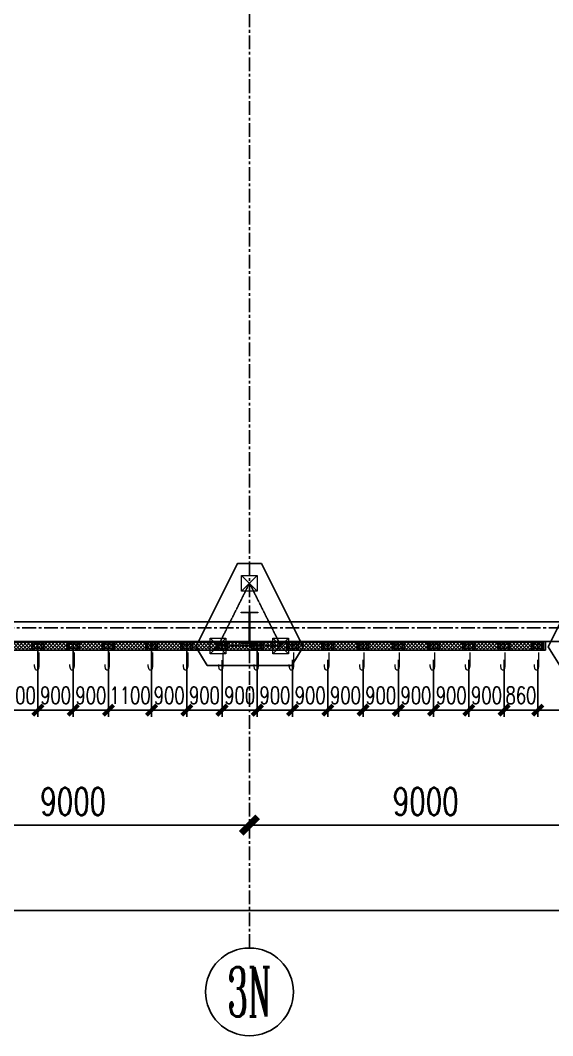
# Model space of a CAD drawing. Extents: x 782294 to 1727252, y -631030 to 17645.
# Drawn here: x 1069129 to 1082719, y -597738 to -571801 of the extents above; entities that cross this region are included whole.
import ezdxf
from ezdxf.enums import TextEntityAlignment as Align

# ---------------------------------------------------------------- set-up
doc = ezdxf.new("R2010")
doc.units = 0
doc.linetypes.add('CENTER', pattern=[2, 1.25, -0.25, 0.25, -0.25])
doc.layers.get('Defpoints').update_dxf_attribs({"color": 210})
for name, color, linetype in [('!ZN3-铝板幕墙-3', 3, 'Continuous'), ('2钢材断面', 2, 'Continuous'), ('30预埋件', 30, 'Continuous'), ('3符号', 3, 'Continuous'), ('40钢材投影', 40, 'Continuous'), ('A-AXIS-DP', 126, 'Continuous'), ('ALT_CEN-0-30', 1, 'CENTER'), ('DIM', 173, 'Continuous'), ('DOTE', 1, 'CENTER'), ('S-BKL', 4, 'Continuous'), ('S-DOTE1', 140, 'CENTER'), ('S-HATCH1-W', 252, 'Continuous'), ('结构轮廓线', 1, 'Continuous')]:
    doc.layers.add(name, color=color, linetype=linetype)
doc.layers.add('S-col', color=2, linetype='Continuous', lineweight=0)
doc.layers.add('S-zhuang', color=1, linetype='Continuous', lineweight=0)
doc.styles.add('_TCH_AXIS', font='COMPLEX', dxfattribs={"bigfont": 'GBCBIG'})
doc.styles.add('DHTEXT-1', font='romans.shx', dxfattribs={"width": 0.7, "bigfont": 'chinese.shx'})
doc.dimstyles.new('ZN175', dxfattribs={"dimscale": 175, "dimtxt": 2.5, "dimasz": 1.5, "dimexe": 1, "dimexo": 2, "dimgap": 0.9, "dimtad": 1, "dimdec": 0, "dimdsep": 46, "dimtxsty": 'DHTEXT-1', "dimblk": 'ARCHTICK', "dimcen": 2.5, "dimclrd": 173, "dimclre": 173, "dimclrt": 7, "dimazin": 2, "dimtfac": 1, "dimtdec": 0, "dimtix": 1, "dimtmove": 2, "dimatfit": 3, "dimfxl": 0, "dimtolj": 1, "dimtzin": 0, "dimarcsym": 0})
doc.dimstyles.new('ZN280', dxfattribs={"dimscale": 280, "dimtxt": 2.5, "dimasz": 1.5, "dimexe": 1, "dimexo": 2, "dimgap": 0.9, "dimtad": 1, "dimdec": 0, "dimdsep": 46, "dimtxsty": 'DHTEXT-1', "dimblk": 'ARCHTICK', "dimcen": 2.5, "dimclrd": 173, "dimclre": 173, "dimclrt": 7, "dimazin": 2, "dimtfac": 1, "dimtdec": 0, "dimtix": 1, "dimtmove": 2, "dimatfit": 3, "dimfxl": 0, "dimarcsym": 0})

# ---------------------------------------------------------------- blocks, each defined once
blk = doc.blocks.new('卓越-轴号')
blk.add_circle((0, 0), 4)
at = {"color": 0, "style": '_TCH_AXIS', "width": 1.041667, "flags": 8}
blk.add_attdef('A', text='', height=4.48, dxfattribs=at).set_placement((-2, -2.24), (2, -2.24), align=Align.FIT)
blk = doc.blocks.new('_ArchTick')
at = {"color": 0, "linetype": 'ByBlock', "const_width": 0.4}
blk.add_lwpolyline([(-0.5, -0.5), (0.5, 0.5)], dxfattribs=at)
blk = doc.blocks.new('*D1499')
at = {"layer": 'Defpoints', "color": 0, "ltscale": 2800, "transparency": 16777216}
for p in [(67000, -5042), (76000, -5042), (76000, -5042)]:
    blk.add_point(p, dxfattribs=at)
at = {"layer": 'DIM', "color": 173, "linetype": 'ByBlock', "lineweight": -2, "ltscale": 2800, "transparency": 16777216}
for p, q in [((67000, -4482), (67000, -4762)), ((76000, -4482), (76000, -4762)), ((67000, -5042), (76000, -5042))]:
    blk.add_line(p, q, dxfattribs=at)
at = {"layer": 'DIM', "color": 173, "lineweight": -2, "ltscale": 2800, "transparency": 16777216, "xscale": 420, "yscale": 420, "zscale": 420, "rotation": 180}
blk.add_blockref('_ArchTick', (67000, -5042), dxfattribs=at)
at = {"layer": 'DIM', "color": 173, "lineweight": -2, "ltscale": 2800, "transparency": 16777216, "xscale": 420, "yscale": 420, "zscale": 420}
blk.add_blockref('_ArchTick', (76000, -5042), dxfattribs=at)
at = {"layer": 'DIM', "color": 7, "ltscale": 2800, "transparency": 16777216, "insert": (71500, -4440), "char_height": 700, "attachment_point": 5, "style": 'DHTEXT-1'}
blk.add_mtext('9000', dxfattribs=at)
blk = doc.blocks.new('*D1500')
at = {"layer": 'Defpoints', "color": 0, "ltscale": 2800, "transparency": 16777216}
for p in [(76000, -5042), (85000, -5042), (85000, -5042)]:
    blk.add_point(p, dxfattribs=at)
at = {"layer": 'DIM', "color": 173, "linetype": 'ByBlock', "lineweight": -2, "ltscale": 2800, "transparency": 16777216}
for p, q in [((76000, -4482), (76000, -4762)), ((85000, -4482), (85000, -4762)), ((76000, -5042), (85000, -5042))]:
    blk.add_line(p, q, dxfattribs=at)
at = {"layer": 'DIM', "color": 173, "lineweight": -2, "ltscale": 2800, "transparency": 16777216, "xscale": 420, "yscale": 420, "zscale": 420, "rotation": 180}
blk.add_blockref('_ArchTick', (76000, -5042), dxfattribs=at)
at = {"layer": 'DIM', "color": 173, "lineweight": -2, "ltscale": 2800, "transparency": 16777216, "xscale": 420, "yscale": 420, "zscale": 420}
blk.add_blockref('_ArchTick', (85000, -5042), dxfattribs=at)
at = {"layer": 'DIM', "color": 7, "ltscale": 2800, "transparency": 16777216, "insert": (80500, -4440), "char_height": 700, "attachment_point": 5, "style": 'DHTEXT-1'}
blk.add_mtext('9000', dxfattribs=at)
blk = doc.blocks.new('*D1542')
at = {"layer": 'Defpoints', "color": 0, "ltscale": 2800, "transparency": 16777216}
for p in [(0, -6374), (184000, -6374), (0, -7223)]:
    blk.add_point(p, dxfattribs=at)
at = {"layer": 'DIM', "color": 173, "linetype": 'ByBlock', "lineweight": -2, "ltscale": 2800, "transparency": 16777216}
for p, q in [((0, -6934), (0, -7503)), ((184000, -6934), (184000, -7503)), ((184000, -7223), (0, -7223))]:
    blk.add_line(p, q, dxfattribs=at)
at = {"layer": 'DIM', "color": 173, "lineweight": -2, "ltscale": 2800, "transparency": 16777216, "xscale": 420, "yscale": 420, "zscale": 420, "rotation": 180}
blk.add_blockref('_ArchTick', (0, -7223), dxfattribs=at)
at = {"layer": 'DIM', "color": 173, "lineweight": -2, "ltscale": 2800, "transparency": 16777216, "xscale": 420, "yscale": 420, "zscale": 420}
blk.add_blockref('_ArchTick', (184000, -7223), dxfattribs=at)
at = {"layer": 'DIM', "color": 7, "ltscale": 2800, "transparency": 16777216, "insert": (92000, -6621), "char_height": 700, "attachment_point": 5, "style": 'DHTEXT-1'}
blk.add_mtext('184000', dxfattribs=at)
blk = doc.blocks.new('20250913105912')
at = {"layer": '结构轮廓线', "color": 1, "ltscale": 500}
for p, q in [((83560, -570), (83560, -350)), ((62340, -570), (83560, -570))]:
    blk.add_line(p, q, dxfattribs=at)
blk = doc.blocks.new('20250902145151')
at = {"layer": '2钢材断面'}
for p, q in [((150, 100), (-150, 100)), ((-150, 100), (-150, -100)), ((150, -100), (150, 100)), ((-150, -100), (150, -100))]:
    blk.add_line(p, q, dxfattribs=at)
at = {"layer": '40钢材投影'}
for centre, radius in [((-100, 50), 10), ((-100, 50), 5), ((0, 50), 10), ((0, 50), 5), ((100, 50), 10), ((100, 50), 5), ((-100, -50), 10), ((-100, -50), 5), ((0, -50), 10), ((0, -50), 5), ((100, -50), 10), ((100, -50), 5)]:
    blk.add_circle(centre, radius, dxfattribs=at)
at = {"layer": 'ALT_CEN-0-30', "ltscale": 20}
for p, q in [((-150, 50), (150, 50)), ((-100, 100), (-100, -100)), ((0, 100), (0, -100)), ((100, 100), (100, -100)), ((-150, -50), (150, -50))]:
    blk.add_line(p, q, dxfattribs=at)
blk = doc.blocks.new('20250912153858')
at = {"ltscale": 50}
blk.add_blockref('20250902145151', (0, 100), dxfattribs=at)
at = {"layer": '30预埋件', "style": 'DHTEXT-1', "text_generation_flag": 6, "width": 0.55}
blk.add_attdef('B', (105, -65), '', height=450, dxfattribs=at)
blk = doc.blocks.new('20250913102846')
at = {"layer": '结构轮廓线', "ltscale": 500}
ref = blk.add_blockref('20250912153858', (70600, -570), dxfattribs=dict(at, xscale=-1))
ref.add_attrib('B', 'J', (70495, -1085), dxfattribs={"layer": '30预埋件', "height": 450, "rotation": 180, "style": 'DHTEXT-1', "text_generation_flag": 6, "width": 0.55})
ref = blk.add_blockref('20250912153858', (71500, -570), dxfattribs=dict(at, xscale=-1))
ref.add_attrib('B', 'J', (71395, -1085), dxfattribs={"layer": '30预埋件', "height": 450, "rotation": 180, "style": 'DHTEXT-1', "text_generation_flag": 6, "width": 0.55})
ref = blk.add_blockref('20250912153858', (72400, -570), dxfattribs=dict(at, xscale=-1))
ref.add_attrib('B', 'J', (72295, -1085), dxfattribs={"layer": '30预埋件', "height": 450, "rotation": 180, "style": 'DHTEXT-1', "text_generation_flag": 6, "width": 0.55})
ref = blk.add_blockref('20250912153858', (73500, -570), dxfattribs=dict(at, xscale=-1))
ref.add_attrib('B', 'J', (73395, -1085), dxfattribs={"layer": '30预埋件', "height": 450, "rotation": 180, "style": 'DHTEXT-1', "text_generation_flag": 6, "width": 0.55})
ref = blk.add_blockref('20250912153858', (74400, -570), dxfattribs=dict(at, xscale=-1))
ref.add_attrib('B', 'J', (74295, -1085), dxfattribs={"layer": '30预埋件', "height": 450, "rotation": 180, "style": 'DHTEXT-1', "text_generation_flag": 6, "width": 0.55})
ref = blk.add_blockref('20250912153858', (75300, -570), dxfattribs=dict(at, xscale=-1))
ref.add_attrib('B', 'J', (75195, -1085), dxfattribs={"layer": '30预埋件', "height": 450, "rotation": 180, "style": 'DHTEXT-1', "text_generation_flag": 6, "width": 0.55})
ref = blk.add_blockref('20250912153858', (76200, -570), dxfattribs=dict(at, xscale=-1))
ref.add_attrib('B', 'J', (76095, -1085), dxfattribs={"layer": '30预埋件', "height": 450, "rotation": 180, "style": 'DHTEXT-1', "text_generation_flag": 6, "width": 0.55})
ref = blk.add_blockref('20250912153858', (77100, -570), dxfattribs=dict(at, xscale=-1))
ref.add_attrib('B', 'J', (76995, -1085), dxfattribs={"layer": '30预埋件', "height": 450, "rotation": 180, "style": 'DHTEXT-1', "text_generation_flag": 6, "width": 0.55})
ref = blk.add_blockref('20250912153858', (78000, -570), dxfattribs=dict(at, xscale=-1))
ref.add_attrib('B', 'J', (77895, -1085), dxfattribs={"layer": '30预埋件', "height": 450, "rotation": 180, "style": 'DHTEXT-1', "text_generation_flag": 6, "width": 0.55})
ref = blk.add_blockref('20250912153858', (78900, -570), dxfattribs=dict(at, xscale=-1))
ref.add_attrib('B', 'J', (78795, -1085), dxfattribs={"layer": '30预埋件', "height": 450, "rotation": 180, "style": 'DHTEXT-1', "text_generation_flag": 6, "width": 0.55})
ref = blk.add_blockref('20250912153858', (79800, -570), dxfattribs=dict(at, xscale=-1))
ref.add_attrib('B', 'J', (79695, -1085), dxfattribs={"layer": '30预埋件', "height": 450, "rotation": 180, "style": 'DHTEXT-1', "text_generation_flag": 6, "width": 0.55})
ref = blk.add_blockref('20250912153858', (80700, -570), dxfattribs=dict(at, xscale=-1))
ref.add_attrib('B', 'J', (80595, -1085), dxfattribs={"layer": '30预埋件', "height": 450, "rotation": 180, "style": 'DHTEXT-1', "text_generation_flag": 6, "width": 0.55})
ref = blk.add_blockref('20250912153858', (81600, -570), dxfattribs=dict(at, xscale=-1))
ref.add_attrib('B', 'J', (81495, -1085), dxfattribs={"layer": '30预埋件', "height": 450, "rotation": 180, "style": 'DHTEXT-1', "text_generation_flag": 6, "width": 0.55})
ref = blk.add_blockref('20250912153858', (82500, -570), dxfattribs=dict(at, xscale=-1))
ref.add_attrib('B', 'J', (82395, -1085), dxfattribs={"layer": '30预埋件', "height": 450, "rotation": 180, "style": 'DHTEXT-1', "text_generation_flag": 6, "width": 0.55})
ref = blk.add_blockref('20250912153858', (83360, -570), dxfattribs=dict(at, xscale=-1))
ref.add_attrib('B', 'J', (83255, -1085), dxfattribs={"layer": '30预埋件', "height": 450, "rotation": 180, "style": 'DHTEXT-1', "text_generation_flag": 6, "width": 0.55})
blk = doc.blocks.new('*D1077')
at = {"layer": 'Defpoints', "color": 0, "ltscale": 1750, "transparency": 16777216}
for p in [(1075179, -587380), (1074279, -587798), (1075179, -589422)]:
    blk.add_point(p, dxfattribs=at)
at = {"layer": 'DIM', "color": 173, "linetype": 'ByBlock', "lineweight": -2, "ltscale": 1750, "transparency": 16777216}
for p, q in [((1075179, -587730), (1075179, -589597)), ((1074279, -588148), (1074279, -589597)), ((1074279, -589422), (1074016, -589422)), ((1074279, -589422), (1075179, -589422)), ((1075179, -589422), (1075441, -589422))]:
    blk.add_line(p, q, dxfattribs=at)
at = {"layer": 'DIM', "color": 173, "lineweight": -2, "ltscale": 1750, "transparency": 16777216, "xscale": 262.5, "yscale": 262.5, "zscale": 262.5}
blk.add_blockref('_ArchTick', (1074279, -589422), dxfattribs=at)
at = {"layer": 'DIM', "color": 173, "lineweight": -2, "ltscale": 1750, "transparency": 16777216, "xscale": 262.5, "yscale": 262.5, "zscale": 262.5, "rotation": 180}
blk.add_blockref('_ArchTick', (1075179, -589422), dxfattribs=at)
at = {"layer": 'DIM', "color": 7, "ltscale": 1750, "transparency": 16777216, "insert": (1074729, -589046), "char_height": 437.5, "attachment_point": 5, "style": 'DHTEXT-1'}
blk.add_mtext('\\A1;900', dxfattribs=at)
blk = doc.blocks.new('*D1078')
at = {"layer": 'Defpoints', "color": 0, "ltscale": 1750, "transparency": 16777216}
for p in [(1073379, -587380), (1074279, -587798), (1074279, -589422)]:
    blk.add_point(p, dxfattribs=at)
at = {"layer": 'DIM', "color": 173, "linetype": 'ByBlock', "lineweight": -2, "ltscale": 1750, "transparency": 16777216}
for p, q in [((1073379, -587730), (1073379, -589597)), ((1074279, -588148), (1074279, -589597)), ((1073379, -589422), (1073116, -589422)), ((1073379, -589422), (1074279, -589422)), ((1074279, -589422), (1074541, -589422))]:
    blk.add_line(p, q, dxfattribs=at)
at = {"layer": 'DIM', "color": 173, "lineweight": -2, "ltscale": 1750, "transparency": 16777216, "xscale": 262.5, "yscale": 262.5, "zscale": 262.5}
blk.add_blockref('_ArchTick', (1073379, -589422), dxfattribs=at)
at = {"layer": 'DIM', "color": 173, "lineweight": -2, "ltscale": 1750, "transparency": 16777216, "xscale": 262.5, "yscale": 262.5, "zscale": 262.5, "rotation": 180}
blk.add_blockref('_ArchTick', (1074279, -589422), dxfattribs=at)
at = {"layer": 'DIM', "color": 7, "ltscale": 1750, "transparency": 16777216, "insert": (1073829, -589046), "char_height": 437.5, "attachment_point": 5, "style": 'DHTEXT-1'}
blk.add_mtext('\\A1;900', dxfattribs=at)
blk = doc.blocks.new('*D1079')
at = {"layer": 'Defpoints', "color": 0, "ltscale": 1750, "transparency": 16777216}
for p in [(1072479, -587380), (1073379, -587380), (1073379, -589422)]:
    blk.add_point(p, dxfattribs=at)
at = {"layer": 'DIM', "color": 173, "linetype": 'ByBlock', "lineweight": -2, "ltscale": 1750, "transparency": 16777216}
for p, q in [((1072479, -587730), (1072479, -589597)), ((1073379, -587730), (1073379, -589597)), ((1072479, -589422), (1072216, -589422)), ((1072479, -589422), (1073379, -589422)), ((1073379, -589422), (1073641, -589422))]:
    blk.add_line(p, q, dxfattribs=at)
at = {"layer": 'DIM', "color": 173, "lineweight": -2, "ltscale": 1750, "transparency": 16777216, "xscale": 262.5, "yscale": 262.5, "zscale": 262.5}
blk.add_blockref('_ArchTick', (1072479, -589422), dxfattribs=at)
at = {"layer": 'DIM', "color": 173, "lineweight": -2, "ltscale": 1750, "transparency": 16777216, "xscale": 262.5, "yscale": 262.5, "zscale": 262.5, "rotation": 180}
blk.add_blockref('_ArchTick', (1073379, -589422), dxfattribs=at)
at = {"layer": 'DIM', "color": 7, "ltscale": 1750, "transparency": 16777216, "insert": (1072929, -589046), "char_height": 437.5, "attachment_point": 5, "style": 'DHTEXT-1'}
blk.add_mtext('\\A1;900', dxfattribs=at)
blk = doc.blocks.new('*D1080')
at = {"layer": 'Defpoints', "color": 0, "ltscale": 1750, "transparency": 16777216}
for p in [(1071379, -587380), (1072479, -587380), (1072479, -589422)]:
    blk.add_point(p, dxfattribs=at)
at = {"layer": 'DIM', "color": 173, "linetype": 'ByBlock', "lineweight": -2, "ltscale": 1750, "transparency": 16777216}
for p, q in [((1071379, -587730), (1071379, -589597)), ((1072479, -587730), (1072479, -589597)), ((1071379, -589422), (1071116, -589422)), ((1071379, -589422), (1072479, -589422)), ((1072479, -589422), (1072741, -589422))]:
    blk.add_line(p, q, dxfattribs=at)
at = {"layer": 'DIM', "color": 173, "lineweight": -2, "ltscale": 1750, "transparency": 16777216, "xscale": 262.5, "yscale": 262.5, "zscale": 262.5}
blk.add_blockref('_ArchTick', (1071379, -589422), dxfattribs=at)
at = {"layer": 'DIM', "color": 173, "lineweight": -2, "ltscale": 1750, "transparency": 16777216, "xscale": 262.5, "yscale": 262.5, "zscale": 262.5, "rotation": 180}
blk.add_blockref('_ArchTick', (1072479, -589422), dxfattribs=at)
at = {"layer": 'DIM', "color": 7, "ltscale": 1750, "transparency": 16777216, "insert": (1071929, -589046), "char_height": 437.5, "attachment_point": 5, "style": 'DHTEXT-1'}
blk.add_mtext('\\A1;1100', dxfattribs=at)
blk = doc.blocks.new('*D1081')
at = {"layer": 'Defpoints', "color": 0, "ltscale": 1750, "transparency": 16777216}
for p in [(1070479, -587380), (1071379, -587380), (1071379, -589422)]:
    blk.add_point(p, dxfattribs=at)
at = {"layer": 'DIM', "color": 173, "linetype": 'ByBlock', "lineweight": -2, "ltscale": 1750, "transparency": 16777216}
for p, q in [((1070479, -587730), (1070479, -589597)), ((1071379, -587730), (1071379, -589597)), ((1070479, -589422), (1070216, -589422)), ((1070479, -589422), (1071379, -589422)), ((1071379, -589422), (1071641, -589422))]:
    blk.add_line(p, q, dxfattribs=at)
at = {"layer": 'DIM', "color": 173, "lineweight": -2, "ltscale": 1750, "transparency": 16777216, "xscale": 262.5, "yscale": 262.5, "zscale": 262.5}
blk.add_blockref('_ArchTick', (1070479, -589422), dxfattribs=at)
at = {"layer": 'DIM', "color": 173, "lineweight": -2, "ltscale": 1750, "transparency": 16777216, "xscale": 262.5, "yscale": 262.5, "zscale": 262.5, "rotation": 180}
blk.add_blockref('_ArchTick', (1071379, -589422), dxfattribs=at)
at = {"layer": 'DIM', "color": 7, "ltscale": 1750, "transparency": 16777216, "insert": (1070929, -589046), "char_height": 437.5, "attachment_point": 5, "style": 'DHTEXT-1'}
blk.add_mtext('\\A1;900', dxfattribs=at)
blk = doc.blocks.new('*D1082')
at = {"layer": 'Defpoints', "color": 0, "ltscale": 1750, "transparency": 16777216}
for p in [(1069579, -587380), (1070479, -587380), (1070479, -589422)]:
    blk.add_point(p, dxfattribs=at)
at = {"layer": 'DIM', "color": 173, "linetype": 'ByBlock', "lineweight": -2, "ltscale": 1750, "transparency": 16777216}
for p, q in [((1069579, -587730), (1069579, -589597)), ((1070479, -587730), (1070479, -589597)), ((1069579, -589422), (1069316, -589422)), ((1069579, -589422), (1070479, -589422)), ((1070479, -589422), (1070741, -589422))]:
    blk.add_line(p, q, dxfattribs=at)
at = {"layer": 'DIM', "color": 173, "lineweight": -2, "ltscale": 1750, "transparency": 16777216, "xscale": 262.5, "yscale": 262.5, "zscale": 262.5}
blk.add_blockref('_ArchTick', (1069579, -589422), dxfattribs=at)
at = {"layer": 'DIM', "color": 173, "lineweight": -2, "ltscale": 1750, "transparency": 16777216, "xscale": 262.5, "yscale": 262.5, "zscale": 262.5, "rotation": 180}
blk.add_blockref('_ArchTick', (1070479, -589422), dxfattribs=at)
at = {"layer": 'DIM', "color": 7, "ltscale": 1750, "transparency": 16777216, "insert": (1070029, -589046), "char_height": 437.5, "attachment_point": 5, "style": 'DHTEXT-1'}
blk.add_mtext('\\A1;900', dxfattribs=at)
blk = doc.blocks.new('*D1083')
at = {"layer": 'Defpoints', "color": 0, "ltscale": 1750, "transparency": 16777216}
for p in [(1068679, -587380), (1069579, -587380), (1069579, -589422)]:
    blk.add_point(p, dxfattribs=at)
at = {"layer": 'DIM', "color": 173, "linetype": 'ByBlock', "lineweight": -2, "ltscale": 1750, "transparency": 16777216}
for p, q in [((1068679, -587730), (1068679, -589597)), ((1069579, -587730), (1069579, -589597)), ((1068679, -589422), (1068416, -589422)), ((1068679, -589422), (1069579, -589422)), ((1069579, -589422), (1069841, -589422))]:
    blk.add_line(p, q, dxfattribs=at)
at = {"layer": 'DIM', "color": 173, "lineweight": -2, "ltscale": 1750, "transparency": 16777216, "xscale": 262.5, "yscale": 262.5, "zscale": 262.5}
blk.add_blockref('_ArchTick', (1068679, -589422), dxfattribs=at)
at = {"layer": 'DIM', "color": 173, "lineweight": -2, "ltscale": 1750, "transparency": 16777216, "xscale": 262.5, "yscale": 262.5, "zscale": 262.5, "rotation": 180}
blk.add_blockref('_ArchTick', (1069579, -589422), dxfattribs=at)
at = {"layer": 'DIM', "color": 7, "ltscale": 1750, "transparency": 16777216, "insert": (1069129, -589046), "char_height": 437.5, "attachment_point": 5, "style": 'DHTEXT-1'}
blk.add_mtext('\\A1;900', dxfattribs=at)
blk = doc.blocks.new('*D1110')
at = {"layer": 'Defpoints', "color": 0, "ltscale": 1750, "transparency": 16777216}
for p in [(1081479, -587788), (1082339, -587788), (1082339, -589422)]:
    blk.add_point(p, dxfattribs=at)
at = {"layer": 'DIM', "color": 173, "linetype": 'ByBlock', "lineweight": -2, "ltscale": 1750, "transparency": 16777216}
for p, q in [((1081479, -588138), (1081479, -589597)), ((1082339, -588138), (1082339, -589597)), ((1081479, -589422), (1081216, -589422)), ((1081479, -589422), (1082339, -589422)), ((1082339, -589422), (1082601, -589422))]:
    blk.add_line(p, q, dxfattribs=at)
at = {"layer": 'DIM', "color": 173, "lineweight": -2, "ltscale": 1750, "transparency": 16777216, "xscale": 262.5, "yscale": 262.5, "zscale": 262.5}
blk.add_blockref('_ArchTick', (1081479, -589422), dxfattribs=at)
at = {"layer": 'DIM', "color": 173, "lineweight": -2, "ltscale": 1750, "transparency": 16777216, "xscale": 262.5, "yscale": 262.5, "zscale": 262.5, "rotation": 180}
blk.add_blockref('_ArchTick', (1082339, -589422), dxfattribs=at)
at = {"layer": 'DIM', "color": 7, "ltscale": 1750, "transparency": 16777216, "insert": (1081909, -589046), "char_height": 437.5, "attachment_point": 5, "style": 'DHTEXT-1'}
blk.add_mtext('\\A1;860', dxfattribs=at)
blk = doc.blocks.new('*D1111')
at = {"layer": 'Defpoints', "color": 0, "ltscale": 1750, "transparency": 16777216}
for p in [(1080579, -587788), (1081479, -587788), (1081479, -589422)]:
    blk.add_point(p, dxfattribs=at)
at = {"layer": 'DIM', "color": 173, "linetype": 'ByBlock', "lineweight": -2, "ltscale": 1750, "transparency": 16777216}
for p, q in [((1080579, -588138), (1080579, -589597)), ((1081479, -588138), (1081479, -589597)), ((1080579, -589422), (1080316, -589422)), ((1080579, -589422), (1081479, -589422)), ((1081479, -589422), (1081741, -589422))]:
    blk.add_line(p, q, dxfattribs=at)
at = {"layer": 'DIM', "color": 173, "lineweight": -2, "ltscale": 1750, "transparency": 16777216, "xscale": 262.5, "yscale": 262.5, "zscale": 262.5}
blk.add_blockref('_ArchTick', (1080579, -589422), dxfattribs=at)
at = {"layer": 'DIM', "color": 173, "lineweight": -2, "ltscale": 1750, "transparency": 16777216, "xscale": 262.5, "yscale": 262.5, "zscale": 262.5, "rotation": 180}
blk.add_blockref('_ArchTick', (1081479, -589422), dxfattribs=at)
at = {"layer": 'DIM', "color": 7, "ltscale": 1750, "transparency": 16777216, "insert": (1081029, -589046), "char_height": 437.5, "attachment_point": 5, "style": 'DHTEXT-1'}
blk.add_mtext('\\A1;900', dxfattribs=at)
blk = doc.blocks.new('*D1112')
at = {"layer": 'Defpoints', "color": 0, "ltscale": 1750, "transparency": 16777216}
for p in [(1079679, -587788), (1080579, -587788), (1080579, -589422)]:
    blk.add_point(p, dxfattribs=at)
at = {"layer": 'DIM', "color": 173, "linetype": 'ByBlock', "lineweight": -2, "ltscale": 1750, "transparency": 16777216}
for p, q in [((1079679, -588138), (1079679, -589597)), ((1080579, -588138), (1080579, -589597)), ((1079679, -589422), (1079416, -589422)), ((1079679, -589422), (1080579, -589422)), ((1080579, -589422), (1080841, -589422))]:
    blk.add_line(p, q, dxfattribs=at)
at = {"layer": 'DIM', "color": 173, "lineweight": -2, "ltscale": 1750, "transparency": 16777216, "xscale": 262.5, "yscale": 262.5, "zscale": 262.5}
blk.add_blockref('_ArchTick', (1079679, -589422), dxfattribs=at)
at = {"layer": 'DIM', "color": 173, "lineweight": -2, "ltscale": 1750, "transparency": 16777216, "xscale": 262.5, "yscale": 262.5, "zscale": 262.5, "rotation": 180}
blk.add_blockref('_ArchTick', (1080579, -589422), dxfattribs=at)
at = {"layer": 'DIM', "color": 7, "ltscale": 1750, "transparency": 16777216, "insert": (1080129, -589046), "char_height": 437.5, "attachment_point": 5, "style": 'DHTEXT-1'}
blk.add_mtext('\\A1;900', dxfattribs=at)
blk = doc.blocks.new('*D1113')
at = {"layer": 'Defpoints', "color": 0, "ltscale": 1750, "transparency": 16777216}
for p in [(1078779, -587788), (1079679, -587788), (1079679, -589422)]:
    blk.add_point(p, dxfattribs=at)
at = {"layer": 'DIM', "color": 173, "linetype": 'ByBlock', "lineweight": -2, "ltscale": 1750, "transparency": 16777216}
for p, q in [((1078779, -588138), (1078779, -589597)), ((1079679, -588138), (1079679, -589597)), ((1078779, -589422), (1078516, -589422)), ((1078779, -589422), (1079679, -589422)), ((1079679, -589422), (1079941, -589422))]:
    blk.add_line(p, q, dxfattribs=at)
at = {"layer": 'DIM', "color": 173, "lineweight": -2, "ltscale": 1750, "transparency": 16777216, "xscale": 262.5, "yscale": 262.5, "zscale": 262.5}
blk.add_blockref('_ArchTick', (1078779, -589422), dxfattribs=at)
at = {"layer": 'DIM', "color": 173, "lineweight": -2, "ltscale": 1750, "transparency": 16777216, "xscale": 262.5, "yscale": 262.5, "zscale": 262.5, "rotation": 180}
blk.add_blockref('_ArchTick', (1079679, -589422), dxfattribs=at)
at = {"layer": 'DIM', "color": 7, "ltscale": 1750, "transparency": 16777216, "insert": (1079229, -589046), "char_height": 437.5, "attachment_point": 5, "style": 'DHTEXT-1'}
blk.add_mtext('\\A1;900', dxfattribs=at)
blk = doc.blocks.new('*D1114')
at = {"layer": 'Defpoints', "color": 0, "ltscale": 1750, "transparency": 16777216}
for p in [(1077879, -587788), (1078779, -587788), (1078779, -589422)]:
    blk.add_point(p, dxfattribs=at)
at = {"layer": 'DIM', "color": 173, "linetype": 'ByBlock', "lineweight": -2, "ltscale": 1750, "transparency": 16777216}
for p, q in [((1077879, -588138), (1077879, -589597)), ((1078779, -588138), (1078779, -589597)), ((1077879, -589422), (1077616, -589422)), ((1077879, -589422), (1078779, -589422)), ((1078779, -589422), (1079041, -589422))]:
    blk.add_line(p, q, dxfattribs=at)
at = {"layer": 'DIM', "color": 173, "lineweight": -2, "ltscale": 1750, "transparency": 16777216, "xscale": 262.5, "yscale": 262.5, "zscale": 262.5}
blk.add_blockref('_ArchTick', (1077879, -589422), dxfattribs=at)
at = {"layer": 'DIM', "color": 173, "lineweight": -2, "ltscale": 1750, "transparency": 16777216, "xscale": 262.5, "yscale": 262.5, "zscale": 262.5, "rotation": 180}
blk.add_blockref('_ArchTick', (1078779, -589422), dxfattribs=at)
at = {"layer": 'DIM', "color": 7, "ltscale": 1750, "transparency": 16777216, "insert": (1078329, -589046), "char_height": 437.5, "attachment_point": 5, "style": 'DHTEXT-1'}
blk.add_mtext('\\A1;900', dxfattribs=at)
blk = doc.blocks.new('*D1115')
at = {"layer": 'Defpoints', "color": 0, "ltscale": 1750, "transparency": 16777216}
for p in [(1076979, -587788), (1077879, -587788), (1077879, -589422)]:
    blk.add_point(p, dxfattribs=at)
at = {"layer": 'DIM', "color": 173, "linetype": 'ByBlock', "lineweight": -2, "ltscale": 1750, "transparency": 16777216}
for p, q in [((1076979, -588138), (1076979, -589597)), ((1077879, -588138), (1077879, -589597)), ((1076979, -589422), (1076716, -589422)), ((1076979, -589422), (1077879, -589422)), ((1077879, -589422), (1078141, -589422))]:
    blk.add_line(p, q, dxfattribs=at)
at = {"layer": 'DIM', "color": 173, "lineweight": -2, "ltscale": 1750, "transparency": 16777216, "xscale": 262.5, "yscale": 262.5, "zscale": 262.5}
blk.add_blockref('_ArchTick', (1076979, -589422), dxfattribs=at)
at = {"layer": 'DIM', "color": 173, "lineweight": -2, "ltscale": 1750, "transparency": 16777216, "xscale": 262.5, "yscale": 262.5, "zscale": 262.5, "rotation": 180}
blk.add_blockref('_ArchTick', (1077879, -589422), dxfattribs=at)
at = {"layer": 'DIM', "color": 7, "ltscale": 1750, "transparency": 16777216, "insert": (1077429, -589046), "char_height": 437.5, "attachment_point": 5, "style": 'DHTEXT-1'}
blk.add_mtext('\\A1;900', dxfattribs=at)
blk = doc.blocks.new('*D1116')
at = {"layer": 'Defpoints', "color": 0, "ltscale": 1750, "transparency": 16777216}
for p in [(1076079, -587788), (1076979, -587788), (1076979, -589422)]:
    blk.add_point(p, dxfattribs=at)
at = {"layer": 'DIM', "color": 173, "linetype": 'ByBlock', "lineweight": -2, "ltscale": 1750, "transparency": 16777216}
for p, q in [((1076079, -588138), (1076079, -589597)), ((1076979, -588138), (1076979, -589597)), ((1076079, -589422), (1075816, -589422)), ((1076079, -589422), (1076979, -589422)), ((1076979, -589422), (1077241, -589422))]:
    blk.add_line(p, q, dxfattribs=at)
at = {"layer": 'DIM', "color": 173, "lineweight": -2, "ltscale": 1750, "transparency": 16777216, "xscale": 262.5, "yscale": 262.5, "zscale": 262.5}
blk.add_blockref('_ArchTick', (1076079, -589422), dxfattribs=at)
at = {"layer": 'DIM', "color": 173, "lineweight": -2, "ltscale": 1750, "transparency": 16777216, "xscale": 262.5, "yscale": 262.5, "zscale": 262.5, "rotation": 180}
blk.add_blockref('_ArchTick', (1076979, -589422), dxfattribs=at)
at = {"layer": 'DIM', "color": 7, "ltscale": 1750, "transparency": 16777216, "insert": (1076529, -589046), "char_height": 437.5, "attachment_point": 5, "style": 'DHTEXT-1'}
blk.add_mtext('\\A1;900', dxfattribs=at)
blk = doc.blocks.new('*D1117')
at = {"layer": 'Defpoints', "color": 0, "ltscale": 1750, "transparency": 16777216}
for p in [(1075179, -587788), (1076079, -587788), (1076079, -589422)]:
    blk.add_point(p, dxfattribs=at)
at = {"layer": 'DIM', "color": 173, "linetype": 'ByBlock', "lineweight": -2, "ltscale": 1750, "transparency": 16777216}
for p, q in [((1075179, -588138), (1075179, -589597)), ((1076079, -588138), (1076079, -589597)), ((1075179, -589422), (1074916, -589422)), ((1075179, -589422), (1076079, -589422)), ((1076079, -589422), (1076341, -589422))]:
    blk.add_line(p, q, dxfattribs=at)
at = {"layer": 'DIM', "color": 173, "lineweight": -2, "ltscale": 1750, "transparency": 16777216, "xscale": 262.5, "yscale": 262.5, "zscale": 262.5}
blk.add_blockref('_ArchTick', (1075179, -589422), dxfattribs=at)
at = {"layer": 'DIM', "color": 173, "lineweight": -2, "ltscale": 1750, "transparency": 16777216, "xscale": 262.5, "yscale": 262.5, "zscale": 262.5, "rotation": 180}
blk.add_blockref('_ArchTick', (1076079, -589422), dxfattribs=at)
at = {"layer": 'DIM', "color": 7, "ltscale": 1750, "transparency": 16777216, "insert": (1075629, -589046), "char_height": 437.5, "attachment_point": 5, "style": 'DHTEXT-1'}
blk.add_mtext('\\A1;900', dxfattribs=at)
blk = doc.blocks.new('*D1621')
at = {"layer": 'Defpoints', "color": 0, "ltscale": 1750, "transparency": 16777216}
for p in [(1082339, -587788), (1084719, -587788), (1082339, -589422)]:
    blk.add_point(p, dxfattribs=at)
at = {"layer": 'DIM', "color": 173, "linetype": 'ByBlock', "lineweight": -2, "ltscale": 1750, "transparency": 16777216}
for p, q in [((1082339, -588138), (1082339, -589597)), ((1084719, -588138), (1084719, -589597)), ((1084719, -589422), (1082339, -589422))]:
    blk.add_line(p, q, dxfattribs=at)
at = {"layer": 'DIM', "color": 173, "lineweight": -2, "ltscale": 1750, "transparency": 16777216, "xscale": 262.5, "yscale": 262.5, "zscale": 262.5, "rotation": 180}
blk.add_blockref('_ArchTick', (1082339, -589422), dxfattribs=at)
at = {"layer": 'DIM', "color": 173, "lineweight": -2, "ltscale": 1750, "transparency": 16777216, "xscale": 262.5, "yscale": 262.5, "zscale": 262.5}
blk.add_blockref('_ArchTick', (1084719, -589422), dxfattribs=at)
at = {"layer": 'DIM', "color": 7, "ltscale": 1750, "transparency": 16777216, "insert": (1083529, -589046), "char_height": 437.5, "attachment_point": 5, "style": 'DHTEXT-1'}
blk.add_mtext('\\A1;2380', dxfattribs=at)
blk = doc.blocks.new('S-ZHUANG-400')
at = {"layer": 'S-zhuang'}
for p, q in [((200, -200), (-200, 200)), ((-200, -200), (200, 200))]:
    blk.add_line(p, q, dxfattribs=at)
blk.add_lwpolyline([(-200, 200), (200, 200), (200, -200), (-200, -200)], close=True, dxfattribs=at)
blk = doc.blocks.new('CT3')
at = {"layer": 'S-DOTE1', "ltscale": 0.25}
for p, q in [((-101698, -257554), (-101818, -257554)), ((-101758, -257494), (-101758, -257614))]:
    blk.add_line(p, q, dxfattribs=at)
at = {"layer": 'S-DOTE1', "linetype": 'CENTER', "ltscale": 0.25}
blk.add_lwpolyline([(-100958, -258016), (-101758, -256416), (-102558, -258016)], close=True, dxfattribs=at)
at = {"layer": 'S-HATCH1-W'}
blk.add_lwpolyline([(-101449, -255916), (-102067, -255916), (-103130, -258042), (-102837, -258516), (-100680, -258516), (-100387, -258042)], close=True, dxfattribs=at)
at = {"layer": 'S-zhuang', "rotation": 90}
for p in [(-101758, -256416), (-102558, -258016), (-100958, -258016)]:
    blk.add_blockref('S-ZHUANG-400', p, dxfattribs=at)
blk = doc.blocks.new('A$C46867589')
at = {"layer": 'S-HATCH1-W'}
h = blk.add_hatch(dxfattribs=at)
h.set_pattern_fill('ANSI37', color=256, scale=20)
h.set_pattern_definition([(45, (267758.46, 255248.18), (-44.90128, 44.90128), []), (135, (267758.46, 255248.18), (-44.90128, -44.90128), [])])
h.paths.add_polyline_path([(62390, -370), (83510, -370), (83510, -570), (62390, -570)])
at = {"layer": 'S-BKL'}
blk.add_line((184450, -350), (-550, -350), dxfattribs=at)
blk.add_lwpolyline([(184050, 51750), (184050, 150), (-150, 150)], dxfattribs=at)
at = {"layer": 'S-col'}
blk.add_lwpolyline([(75785, 400), (76215, 400), (76215, 382), (76006, 382), (76006, -382), (76215, -382), (76215, -400), (75785, -400), (75785, -382), (75994, -382), (75994, 382), (75785, 382)], close=True, dxfattribs=at)
at = {"layer": 'S-HATCH1-W'}
blk.add_lwpolyline([(62390, -370), (83510, -370), (83510, -570), (62390, -570)], close=True, dxfattribs=at)
at = {"layer": 'S-zhuang'}
for p in [(177758, 257554), (186758, 257554)]:
    blk.add_blockref('CT3', p, dxfattribs=at)
blk = doc.blocks.new('20250821100720')
at = {"layer": 'DOTE', "ltscale": 280}
for p, q in [((76000, -8180), (76000, 83777.4)), ((195431, 0), (-7455.8, 0))]:
    blk.add_line(p, q, dxfattribs=at)
at = {"layer": '3符号', "color": 7}
ref = blk.add_blockref('卓越-轴号', (76000, -9300), dxfattribs=dict(at, xscale=280, yscale=280, zscale=280))
ref.add_attrib('A', '3N', dxfattribs={"layer": '0', "color": 0, "height": 1254.4, "style": '_TCH_AXIS', "width": 0.493421}).set_placement((75440, -9927.2), (76560, -9927.2), align=Align.FIT)
at = {"layer": 'DIM', "ltscale": 2800}
for base, p1, p2, picture, middle in [((76000, -5042.5), (67000, -5042.5), (76000, -5042.5), '*D1499', (71500, -4440.5)), ((85000, -5042.5), (76000, -5042.5), (85000, -5042.5), '*D1500', (80500, -4440.5))]:
    dim = blk.add_linear_dim(base=base, p1=p1, p2=p2, angle=180, dimstyle='ZN280', dxfattribs=at)
    dim.commit()
    dim.dimension.update_dxf_attribs({"geometry": picture, "text_midpoint": middle})
dim = blk.add_aligned_dim(p1=(184000, -6373.5), p2=(0, -6373.5), distance=849.5, dimstyle='ZN280', dxfattribs=at)
dim.commit()
dim.dimension.update_dxf_attribs({"geometry": '*D1542', "text_midpoint": (92000, -6621)})

msp = doc.modelspace()

# ---------------------------------------------------------------- block references
at = {"layer": '!ZN3-铝板幕墙-3', "ltscale": 1750}
msp.add_blockref('A$C46867589', (998978.7, -587318.4), dxfattribs=at)
at = {"layer": 'A-AXIS-DP', "ltscale": 2800}
msp.add_blockref('20250821100720', (998978.7, -587318.4), dxfattribs=at)
at = {"layer": '结构轮廓线', "ltscale": 500}
for name in ['20250913105912', '20250913102846']:
    msp.add_blockref(name, (998978.7, -587318.4), dxfattribs=at)

# ---------------------------------------------------------------- dimensions: what is measured, and where the dimension line sits
at = {"layer": 'DIM', "ltscale": 1750}
for base, p1, p2, picture, middle in [((1069578.7, -589422.4), (1068678.7, -587380.2), (1069578.7, -587380.2), '*D1083', (1069128.7, -589046.2)), ((1070478.7, -589422.4), (1069578.7, -587380.2), (1070478.7, -587380.2), '*D1082', (1070028.7, -589046.2)), ((1071378.7, -589422.4), (1070478.7, -587380.2), (1071378.7, -587380.2), '*D1081', (1070928.7, -589046.2)), ((1072478.7, -589422.4), (1071378.7, -587380.2), (1072478.7, -587380.2), '*D1080', (1071928.7, -589046.2)), ((1073378.7, -589422.4), (1072478.7, -587380.2), (1073378.7, -587380.2), '*D1079', (1072928.7, -589046.2)), ((1074278.7, -589422.4), (1073378.7, -587380.2), (1074278.7, -587798.4), '*D1078', (1073828.7, -589046.2)), ((1075178.7, -589422.4), (1074278.7, -587798.4), (1075178.7, -587380.2), '*D1077', (1074728.7, -589046.2)), ((1076078.7, -589422.4), (1075178.7, -587788.5), (1076078.7, -587788.5), '*D1117', (1075628.7, -589046.2)), ((1076978.7, -589422.4), (1076078.7, -587788.5), (1076978.7, -587788.5), '*D1116', (1076528.7, -589046.2)), ((1077878.7, -589422.4), (1076978.7, -587788.5), (1077878.7, -587788.5), '*D1115', (1077428.7, -589046.2)), ((1078778.7, -589422.4), (1077878.7, -587788.5), (1078778.7, -587788.5), '*D1114', (1078328.7, -589046.2)), ((1079678.7, -589422.4), (1078778.7, -587788.5), (1079678.7, -587788.5), '*D1113', (1079228.7, -589046.2)), ((1080578.7, -589422.4), (1079678.7, -587788.5), (1080578.7, -587788.5), '*D1112', (1080128.7, -589046.2)), ((1081478.7, -589422.4), (1080578.7, -587788.5), (1081478.7, -587788.5), '*D1111', (1081028.7, -589046.2)), ((1082338.7, -589422.4), (1081478.7, -587788.5), (1082338.7, -587788.5), '*D1110', (1081908.7, -589046.2)), ((1082338.7, -589422.4), (1084718.7, -587788.5), (1082338.7, -587788.5), '*D1621', (1083528.7, -589046.2))]:
    dim = msp.add_linear_dim(base=base, p1=p1, p2=p2, dimstyle='ZN175', dxfattribs=at)
    dim.commit()
    dim.dimension.update_dxf_attribs({"geometry": picture, "text_midpoint": middle})

doc.saveas('drawing.dxf')
